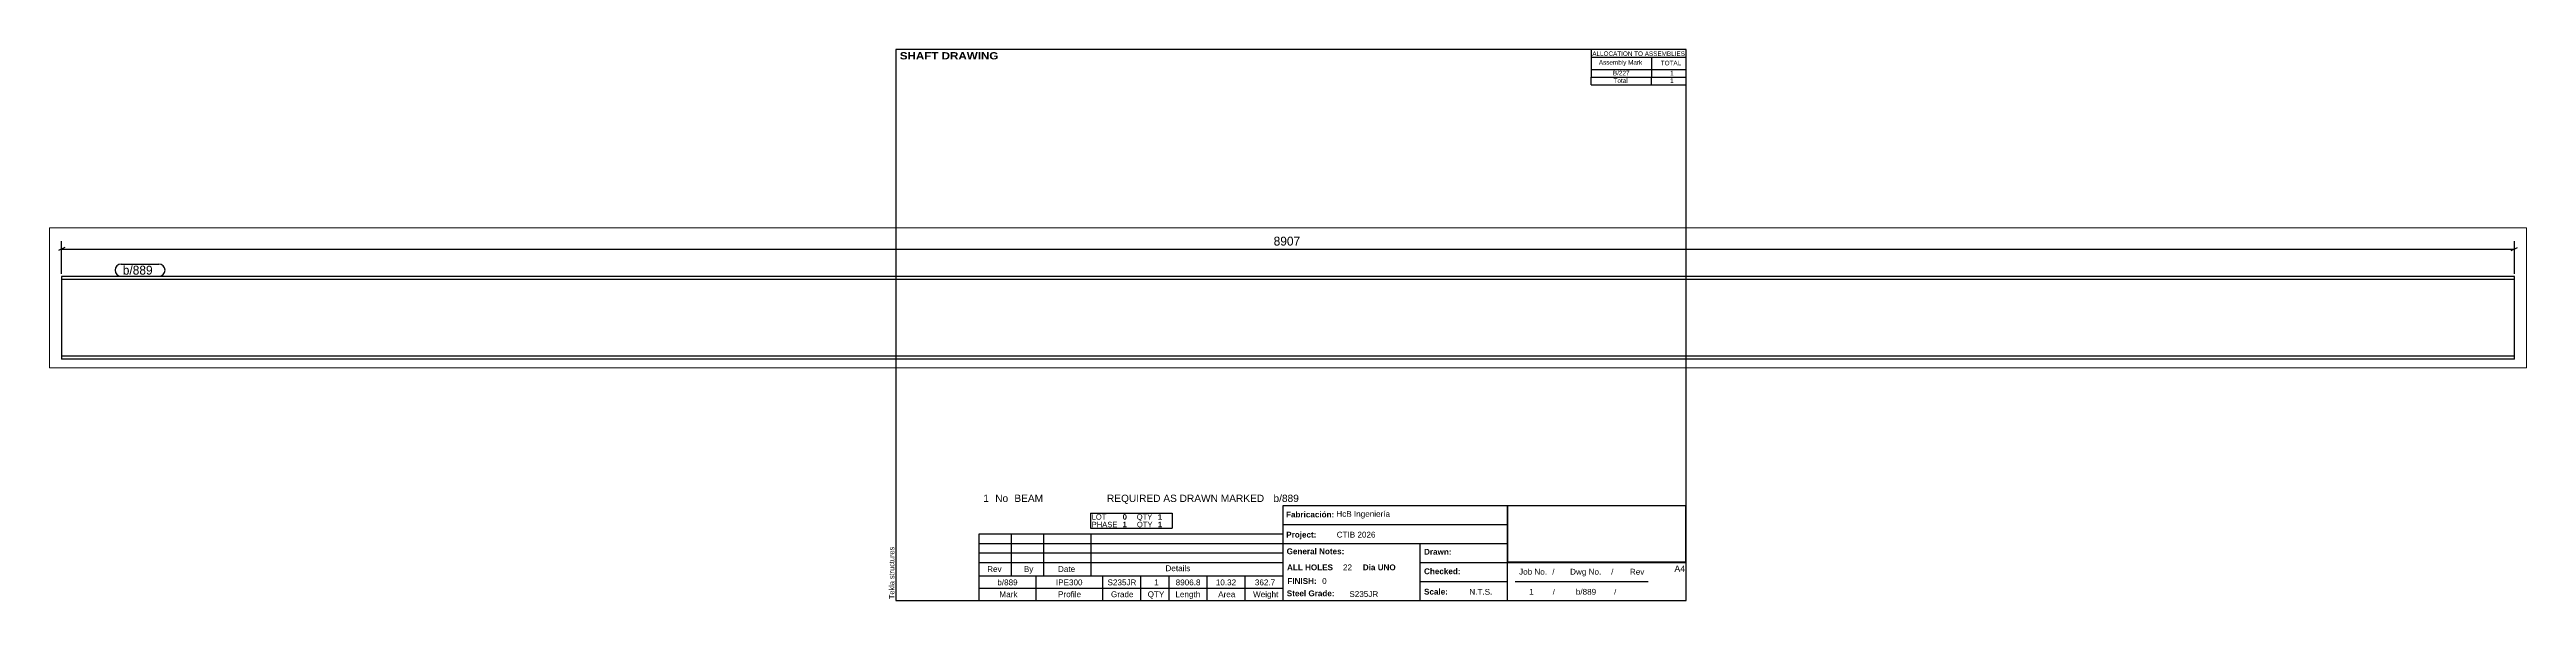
# Paper-space layout 'Layout1' of a CAD drawing. Header units: millimetres. Extents: x -302 to 597, y 5 to 205.
# The model-space entities are those that its viewports show. They can reach past a viewport. Long polylines and large blocks are cut down to what shows.
import ezdxf

# ---------------------------------------------------------------- set-up
doc = ezdxf.new("R2010")
doc.units = ezdxf.units.MM
doc.layers.add('Viewport layer', color=7, linetype='Continuous', plot=False)
doc.styles.add('Arial', font='ARIAL.TTF', dxfattribs={"height": 0.2})
doc.styles.add('Arial Black', font='ARIBLK.TTF', dxfattribs={"height": 0.2})
doc.styles.add('Arial Bold', font='ARIALBD.TTF', dxfattribs={"height": 0.2})
doc.styles.add('Comic Sans MS', font='COMIC.TTF', dxfattribs={"height": 0.2})

msp = doc.modelspace()

# ---------------------------------------------------------------- linework, layer by layer
at = {"color": 8, "linetype": 'Continuous'}
for p, q in [((44, 342), (44, 460.4)), ((8950.8, 342), (8950.8, 460.4)), ((56, 438), (32, 426)), ((44, 432), (8950.8, 432)), ((8938.8, 426), (8962.8, 438))]:
    msp.add_line(p, q, dxfattribs=at)
at = {"color": 7, "linetype": 'Continuous'}
for p, q in [((8950.8, 332), (44, 332)), ((44, 332), (44, 32)), ((8950.8, 321.3), (44, 321.3)), ((8950.8, 32), (8950.8, 332)), ((8950.8, 42.7), (44, 42.7)), ((8950.8, 32), (44, 32))]:
    msp.add_line(p, q, dxfattribs=at)

# ---------------------------------------------------------------- next in the draw order: wipeouts: each hides what was drawn before it
at = {"color": 0}
for points in [[(4555.9, 438), (4555.9, 482.8), (4438.9, 482.8), (4438.9, 438)], [(391.4, 339), (391.4, 371), (266, 371), (266, 339)]]:
    msp.add_wipeout(points, dxfattribs=at)

# ---------------------------------------------------------------- next in the draw order: texts
at = {"color": 3, "style": 'Comic Sans MS'}
msp.add_text('8907', height=32.38, dxfattribs=at).set_placement((4445.3, 444.4))

# ---------------------------------------------------------------- next in the draw order: wipeouts: each hides what was drawn before it
at = {"color": 0}
msp.add_wipeout([(391.4, 339), (391.4, 371), (266, 371), (266, 339)], dxfattribs=at)

# ---------------------------------------------------------------- next in the draw order: linework, layer by layer
at = {"color": 7, "linetype": 'Continuous'}
for p, q in [((260, 377), (397.4, 377)), ((260, 333), (397.4, 333))]:
    msp.add_line(p, q, dxfattribs=at)
for centre, start, end in [((260, 355), 90, 270), ((397.4, 355), 270, 90)]:
    msp.add_arc(centre, 22, start, end, dxfattribs=at)

# ---------------------------------------------------------------- next in the draw order: texts
at = {"color": 3, "style": 'Comic Sans MS'}
msp.add_text('b/889', height=32.38, dxfattribs=at).set_placement((266, 339))

psp = doc.layouts.get("Layout1")

# ---------------------------------------------------------------- linework, layer by layer
at = {"color": 5, "linetype": 'Continuous'}
for p, q in [((292, 205), (5, 205)), ((5, 205), (5, 5)), ((292, 5), (292, 205)), ((5, 5), (292, 5))]:
    psp.add_line(p, q, dxfattribs=at)
at = {"color": 7, "linetype": 'Continuous'}
for p, q in [((257.51, 205), (257.51, 197.75)), ((257.57, 202.24), (292, 202.24)), ((279.49, 202.24), (279.49, 197.75)), ((257.51, 197.75), (257.51, 195)), ((257.51, 192.23), (257.51, 194.99)), ((257.51, 192.23), (292, 192.23)), ((257.54, 194.99), (292, 194.99)), ((257.57, 197.75), (292, 197.75)), ((279.49, 197.75), (279.49, 195)), ((279.49, 192.23), (279.49, 194.99)), ((75.68, 36.74), (105.35, 36.74)), ((75.68, 36.74), (75.68, 33.98)), ((105.35, 36.74), (105.35, 33.98)), ((145.72, 5), (145.72, 39.5)), ((145.75, 39.5), (292, 39.5)), ((227.14, 5), (227.14, 39.5)), ((35.31, 13.97), (35.31, 29.15)), ((35.31, 29.15), (145.71, 29.15)), ((47.04, 13.97), (47.04, 29.15)), ((58.77, 13.97), (58.77, 29.15)), ((75.68, 33.98), (75.68, 31.22)), ((75.68, 31.22), (105.35, 31.22)), ((76.02, 13.97), (76.02, 29.15)), ((105.35, 33.98), (105.35, 31.22)), ((145.71, 13.97), (145.71, 29.15)), ((145.72, 32.6), (227.14, 32.6)), ((35.31, 25.7), (145.71, 25.7)), ((35.31, 22.25), (145.71, 22.25)), ((35.31, 18.8), (145.71, 18.8)), ((145.72, 25.7), (227.14, 25.7)), ((195.4, 5), (195.4, 25.7)), ((195.4, 18.8), (292, 18.8)), ((35.31, 13.96), (145.71, 13.97)), ((35.31, 9.49), (35.31, 13.96)), ((35.31, 9.48), (145.72, 9.49)), ((35.31, 5), (35.31, 9.48)), ((56.01, 9.49), (56.01, 13.97)), ((56.01, 5), (56.01, 9.48)), ((80.16, 9.49), (80.16, 13.97)), ((80.16, 5), (80.16, 9.48)), ((93.96, 9.49), (93.96, 13.97)), ((93.96, 5), (93.96, 9.48)), ((104.31, 9.49), (104.31, 13.97)), ((104.31, 5), (104.31, 9.48)), ((118.11, 9.49), (118.11, 13.97)), ((118.11, 5), (118.11, 9.48)), ((131.91, 9.49), (131.91, 13.97)), ((131.91, 5), (131.91, 9.48)), ((195.4, 11.9), (227.14, 11.9)), ((229.99, 11.92), (278.29, 11.92))]:
    psp.add_line(p, q, dxfattribs=at)
at = {"color": 2, "linetype": 'Continuous'}
for p, q in [((227.28, 39.46), (291.86, 39.46)), ((227.29, 19.02), (227.29, 39.46)), ((291.96, 19.03), (291.96, 39.47)), ((227.28, 19.03), (291.86, 19.03))]:
    psp.add_line(p, q, dxfattribs=at)

# ---------------------------------------------------------------- texts
at = {"color": 7}
for s, height, style, p in [(' SHAFT DRAWING', 2.6342, 'Arial Black', (5.3, 201.42)), ('ALLOCATION TO ASSEMBLIES', 1.6475, 'Arial', (257.95, 202.68)), ('Assembly Mark', 1.6475, 'Arial', (260.35, 199.52)), ('TOTAL', 1.648, 'Arial', (282.81, 199.28)), ('1', 2.64, 'Arial', (36.8, 40.76)), ('No', 2.636, 'Arial', (41.13, 40.76)), ('BEAM', 2.636, 'Arial', (48.08, 40.76)), ('REQUIRED AS DRAWN MARKED', 2.636, 'Arial', (81.71, 40.76)), ('b/889', 2.636, 'Arial', (142.18, 40.76)), ('b/889', 2.109, 'Arial', (41.89, 10.5)), ('IPE300', 2.109, 'Arial', (63.17, 10.5)), ('S235JR', 2.109, 'Arial', (81.91, 10.5)), ('1', 2.11, 'Arial', (98.86, 10.5)), ('8906.8', 2.109, 'Arial', (106.66, 10.5)), ('10.32', 2.109, 'Arial', (121.24, 10.5)), ('362.7', 2.109, 'Arial', (135.43, 10.5)), ('FINISH:', 2.107, 'Arial Bold', (147.22, 11)), ('0', 2.11, 'Arial', (159.84, 11))]:
    psp.add_text(s, height=height, dxfattribs=dict(at, style=style)).set_placement(p)
at = {"color": 7, "linetype": 'Continuous'}
for s, height, style, p in [('B/227', 1.648, 'Arial', (265.45, 195.63)), ('Total', 1.648, 'Arial', (265.67, 192.88)), ('1', 1.65, 'Arial', (286.21, 192.88)), ('1', 1.65, 'Arial', (286.23, 195.63)), ('LOT', 1.977, 'Arial', (76.13, 34.33)), ('0', 1.98, 'Arial Bold', (87.41, 34.33)), ('QTY', 1.977, 'Arial', (92.51, 34.33)), ('1', 1.98, 'Arial Bold', (100.18, 34.33)), ('Fabricación:', 2.1074, 'Arial Bold', (146.73, 35.16)), ('HcB Ingeniería', 2.1088, 'Arial', (165.02, 35.36)), ('PHASE', 1.977, 'Arial', (76.13, 31.57)), ('1', 1.98, 'Arial Bold', (87.41, 31.57)), ('QTY', 1.977, 'Arial', (92.58, 31.57)), ('1', 1.98, 'Arial Bold', (100.18, 31.57)), ('Project:', 2.107, 'Arial Bold', (146.81, 27.83)), ('CTIB 2026', 2.109, 'Arial', (165.14, 27.83)), ('General Notes:', 2.1074, 'Arial Bold', (146.96, 21.78)), ('ALL HOLES', 2.107, 'Arial Bold', (147.1, 15.96)), ('22', 2.109, 'Arial', (167.43, 15.96)), ('Dia UNO', 2.107, 'Arial Bold', (174.62, 15.96)), ('Drawn:', 2.107, 'Arial Bold', (196.85, 21.62)), ('Rev', 2.109, 'Arial', (38.21, 15.35)), ('By', 2.109, 'Arial', (51.53, 15.35)), ('Date', 2.109, 'Arial', (63.94, 15.35)), ('Details', 2.109, 'Arial', (102.96, 15.63)), ('Scale:', 2.107, 'Arial Bold', (196.85, 7.13)), ('Checked:', 2.107, 'Arial Bold', (196.85, 14.53)), ('N.T.S.', 2.109, 'Arial', (213.29, 7.08)), ('Job No.', 2.109, 'Arial', (231.37, 14.37)), ('1', 2.11, 'Arial', (235.04, 7.08)), ('/', 2.11, 'Arial', (243.42, 14.37)), ('/', 1.98, 'Arial', (243.58, 7.08)), ('Dwg No.', 2.109, 'Arial', (249.91, 14.37)), ('b/889', 2.109, 'Arial', (251.98, 7.08)), ('/', 2.11, 'Arial', (264.81, 14.37)), ('/', 1.98, 'Arial', (265.88, 7.08)), ('Rev', 2.109, 'Arial', (271.61, 14.37)), ('A4', 2.307, 'Arial', (287.76, 15.38)), ('Mark', 2.109, 'Arial', (42.64, 6.19)), ('Profile', 2.109, 'Arial', (63.95, 6.19)), ('Grade', 2.109, 'Arial', (83.16, 6.19)), ('QTY', 2.109, 'Arial', (96.49, 6.19)), ('Length', 2.109, 'Arial', (106.58, 6.19)), ('Area', 2.109, 'Arial', (122.09, 6.19)), ('Weight', 2.109, 'Arial', (134.77, 6.19)), ('Steel Grade:', 2.1074, 'Arial Bold', (147.01, 6.52)), ('S235JR', 2.109, 'Arial', (169.74, 6.28))]:
    psp.add_text(s, height=height, dxfattribs=dict(at, style=style)).set_placement(p)
at = {"color": 174, "linetype": 'Continuous', "style": 'Arial'}
psp.add_text('Tekla structures', height=1.9102, rotation=90, dxfattribs=at).set_placement((4.5, 5.5))

# ---------------------------------------------------------------- viewports
at = {"layer": 'Viewport layer', "view_target_point": (4497.41, 254.2)}
psp.add_viewport(center=(147.45, 114.81), size=(899.48, 50.84), view_center_point=(0, 0), view_height=508.4, dxfattribs=at)

doc.saveas('drawing.dxf')
